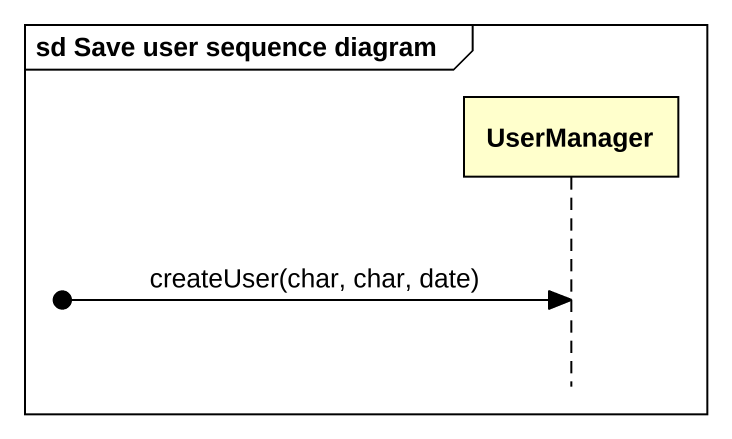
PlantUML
@startuml
mainframe sd Save user sequence diagram
hide footbox
participant UserManager

[o-> UserManager : createUser(char, char, date)
@enduml
